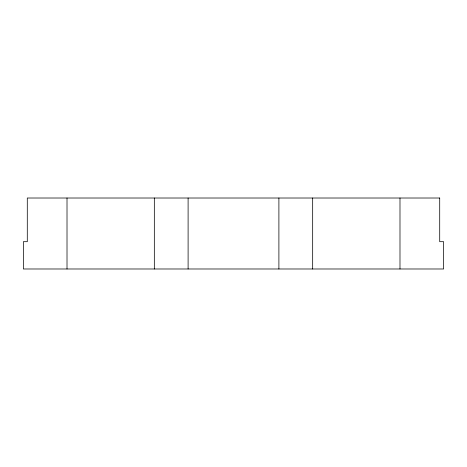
<?xml version="1.0" encoding="UTF-8"?>
<svg xmlns="http://www.w3.org/2000/svg" width="467" height="467" viewBox="0 0 467 467"><rect width="100%" height="100%" fill="white"/><g stroke="black" fill="none" stroke-linecap="round" stroke-linejoin="round"><path stroke-width="0.7" d="M399.991 198.014L399.991 268.986M312.668 198.014L312.668 268.986M278.898 198.014L278.898 268.986M188.102 198.014L188.102 268.986M154.332 198.014L154.332 268.986M67.009 198.014L67.009 268.986M439.71 198.014L27.29 198.014L27.29 241.69L23.35 241.69L23.35 268.986L443.65 268.986L443.65 241.69L439.71 241.69L439.71 198.014"/></g></svg>
